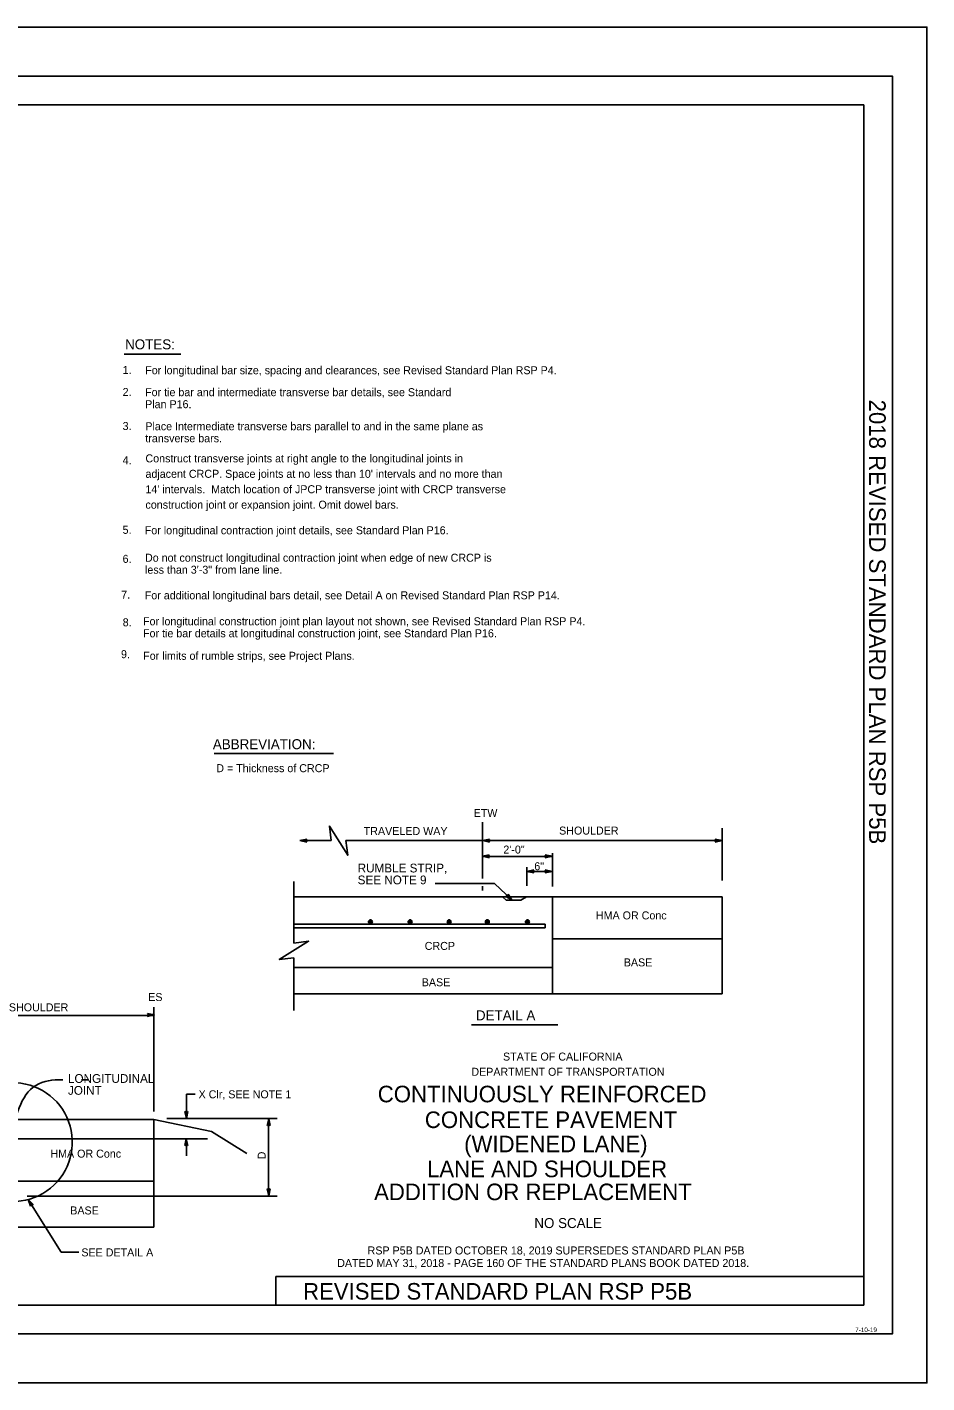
# Model space of a CAD drawing. Extents: x -893 to 867, y -474 to 712.
# Drawn here: x 79 to 867, y -474 to 712 of the extents above; entities that cross this region are included whole.
import ezdxf

# ---------------------------------------------------------------- set-up
doc = ezdxf.new("R2010")
doc.units = 0
for name, color, linetype in [('10 Sheet Format', 7, 'Continuous'), ('57 Undefined', 7, 'Continuous'), ('60 Nongeo Data', 7, 'Continuous')]:
    doc.layers.add(name, color=color, linetype=linetype)

msp = doc.modelspace()

# ---------------------------------------------------------------- linework, layer by layer
at = {"layer": '10 Sheet Format'}
for p, q in [((-863.5, 669), (836.5, 669)), ((836.5, 669), (836.5, -431)), ((-813.5, 644), (811.5, 644)), ((811.5, -406), (811.5, 644)), ((296.7, -381.1), (811.5, -381.1)), ((296.7, -406), (296.7, -381.1)), ((-813.5, -406), (811.5, -406)), ((-863.5, -431), (836.5, -431))]:
    msp.add_line(p, q, dxfattribs=at)
for points in [[(-893.5, -474), (866.5, -474), (866.5, 712), (-893.5, 712)], [(-863.5, -431), (836.5, -431), (836.5, 669), (-863.5, 669)]]:
    msp.add_lwpolyline(points, close=True, dxfattribs=at)
at = {"layer": '57 Undefined'}
for p, q in [((164.2, 426), (213.8, 426)), ((242.9, 76.4), (347.2, 76.4)), ((467.9, -160.9), (543.5, -160.9))]:
    msp.add_line(p, q, dxfattribs=at)
at = {"layer": '60 Nongeo Data'}
for p, q in [((477.6, 16.5), (477.6, -32.8)), ((317.9, 0.4), (323.9, 1.7)), ((323.9, -0.9), (317.9, 0.4)), ((317.9, 0.4), (317.9, 0.4)), ((318.3, 0.3), (345.3, 0.3)), ((319.3, 0.4), (323.7, 1.4)), ((323.7, -0.6), (319.3, 0.4)), ((320.7, 0.4), (323.5, 1)), ((323.5, -0.2), (320.7, 0.4)), ((322.1, 0.4), (323.3, 0.7)), ((323.3, 0.1), (322.1, 0.4)), ((323.9, 1.7), (323.1, 0.4)), ((323.1, 0.4), (323.9, -0.9)), ((323.9, 1.7), (323.9, 1.7)), ((358.1, 0.3), (392, 0.3)), ((392, 0.3), (687.4, 0.3)), ((477.8, 0.3), (483.8, 1.6)), ((483.8, -1), (477.8, 0.3)), ((477.8, 0.3), (477.8, 0.3)), ((483.5, -0.7), (479.1, 0.3)), ((479.2, 0.3), (483.5, 1.3)), ((480.5, 0.3), (483.3, 0.9)), ((483.3, -0.3), (480.5, 0.3)), ((481.9, 0.3), (483.1, 0.6)), ((483.1, 0), (481.9, 0.3)), ((483.8, 1.6), (483, 0.3)), ((483, 0.3), (483.8, -1)), ((483.8, 1.6), (483.8, 1.6)), ((682.2, 0.4), (681.4, 1.7)), ((681.4, 1.7), (681.4, 1.7)), ((681.4, 1.7), (687.4, 0.4)), ((687.4, 0.4), (681.4, -1)), ((681.4, -1), (682.2, 0.4)), ((681.6, 1.3), (686, 0.4)), ((686, 0.4), (681.7, -0.6)), ((684.7, 0.4), (681.8, -0.3)), ((681.9, 1), (684.7, 0.4)), ((682.1, 0.6), (683.3, 0.4)), ((683.3, 0.4), (682.1, 0.1)), ((687.4, 11.2), (687.4, -34.5)), ((687.4, 0.4), (687.4, 0.4)), ((323.9, -0.9), (323.9, -0.9)), ((483.8, -1), (483.8, -1)), ((538.9, -10.7), (538.9, -39.8)), ((681.4, -1), (681.4, -1)), ((477.6, -13.4), (483.6, -12.1)), ((483.6, -14.8), (477.6, -13.4)), ((477.6, -13.4), (477.6, -13.4)), ((477.6, -13.5), (538.9, -13.5)), ((479, -13.4), (483.4, -12.5)), ((483.4, -14.4), (479, -13.4)), ((480.4, -13.4), (483.2, -12.8)), ((483.1, -14.1), (480.4, -13.4)), ((481.7, -13.4), (482.9, -13.2)), ((483, -13.7), (481.7, -13.4)), ((483.6, -12.1), (482.8, -13.4)), ((482.8, -13.4), (483.6, -14.8)), ((483.6, -12.1), (483.6, -12.1)), ((483.6, -14.8), (483.6, -14.8)), ((516.5, -22.8), (516.5, -39.2)), ((538.7, -13.4), (532.6, -14.8)), ((533.5, -13.4), (532.6, -12.1)), ((532.6, -12.1), (532.6, -12.1)), ((532.6, -12.1), (538.7, -13.4)), ((532.6, -14.8), (533.5, -13.4)), ((532.6, -14.8), (532.6, -14.8)), ((532.9, -12.5), (537.3, -13.4)), ((537.3, -13.4), (532.9, -14.4)), ((533.1, -12.8), (535.9, -13.4)), ((535.9, -13.4), (533.1, -14.1)), ((533.3, -13.2), (534.5, -13.4)), ((534.5, -13.4), (533.3, -13.7)), ((538.7, -13.4), (538.7, -13.4)), ((312.6, -55.6), (312.6, -35.4)), ((516.5, -26.6), (522.5, -25.2)), ((516.5, -26.6), (538.9, -26.6)), ((522.5, -27.9), (516.5, -26.6)), ((516.5, -26.6), (516.5, -26.6)), ((517.9, -26.6), (522.3, -25.6)), ((522.3, -27.5), (517.9, -26.6)), ((519.3, -26.6), (522.1, -25.9)), ((522.1, -27.2), (519.3, -26.6)), ((520.7, -26.6), (521.9, -26.3)), ((521.9, -26.8), (520.7, -26.6)), ((522.5, -25.2), (521.7, -26.6)), ((521.7, -26.6), (522.5, -27.9)), ((522.5, -25.2), (522.5, -25.2)), ((522.5, -27.9), (522.5, -27.9)), ((538.7, -26.6), (532.6, -27.9)), ((533.5, -26.6), (532.6, -25.2)), ((532.6, -25.2), (532.6, -25.2)), ((532.6, -25.2), (538.7, -26.6)), ((532.6, -27.9), (533.5, -26.6)), ((532.6, -27.9), (532.6, -27.9)), ((532.9, -25.6), (537.3, -26.6)), ((537.3, -26.6), (532.9, -27.5)), ((533.1, -25.9), (535.9, -26.6)), ((535.9, -26.6), (533.1, -27.2)), ((533.3, -26.3), (534.5, -26.6)), ((534.5, -26.6), (533.3, -26.8)), ((538.7, -26.6), (538.7, -26.6)), ((477.6, -39.4), (477.6, -43.4)), ((312.6, -48.9), (687.4, -48.9)), ((312.6, -89.3), (312.6, -55.4)), ((495.1, -48.9), (498.4, -51.8)), ((498.4, -51.8), (511.3, -51.8)), ((511.3, -51.8), (516.3, -48.9)), ((538.9, -48.9), (538.9, -133.8)), ((687.4, -48.9), (687.4, -133.8)), ((312.6, -72.8), (532.4, -72.8)), ((312.6, -76), (532.4, -76)), ((532.4, -76), (532.4, -72.8)), ((538.9, -85.7), (687.4, -85.7)), ((312.6, -129.2), (312.6, -102.1)), ((312.6, -110.7), (538.9, -110.7)), ((312.6, -148.4), (312.6, -129.2)), ((312.6, -133.8), (687.4, -133.8)), ((2, -152.7), (190.1, -152.7)), ((106.5, -152.7), (106.5, -152.7)), ((184.5, -150.9), (184.5, -150.9)), ((184.5, -153.5), (184.5, -153.5)), ((190.1, -145.4), (190.1, -236.5)), ((190.5, -152.2), (190.5, -152.2)), ((126.8, -208.9), (132.7, -208.9)), ((218.5, -221.5), (218.5, -242.9)), ((218.5, -221.5), (226.3, -221.5)), ((218.5, -242.7), (217.2, -236.7)), ((217.2, -236.7), (217.2, -236.7)), ((217.2, -236.7), (218.5, -237.5)), ((218.5, -241.4), (217.6, -237)), ((218.5, -240), (217.9, -237.2)), ((218.5, -237.5), (219.9, -236.7)), ((219.9, -236.7), (218.5, -242.7)), ((219.5, -237), (218.5, -241.4)), ((219.2, -237.2), (218.5, -240)), ((219.9, -236.7), (219.9, -236.7)), ((-213.2, -243.5), (190, -243.5)), ((190, -243.5), (190, -337.7)), ((190, -243.5), (240.5, -254.2)), ((201.5, -242.9), (298, -242.9)), ((218.5, -238.6), (218.3, -237.4)), ((218.8, -237.4), (218.5, -238.6)), ((218.5, -242.7), (218.5, -242.7)), ((289.2, -249), (290.6, -243)), ((290.6, -248.2), (289.2, -249)), ((289.2, -249), (289.2, -249)), ((289.6, -248.8), (290.6, -244.4)), ((290, -248.6), (290.6, -245.8)), ((290.3, -248.4), (290.6, -247.2)), ((290.5, -310.7), (290.5, -242.9)), ((290.6, -243), (290.6, -243)), ((290.6, -243), (291.9, -249)), ((290.6, -244.4), (291.6, -248.8)), ((290.6, -245.8), (291.2, -248.6)), ((290.6, -247.2), (290.8, -248.4)), ((291.9, -249), (290.6, -248.2)), ((291.9, -249), (291.9, -249)), ((56, -260.5), (236.9, -260.5)), ((217.1, -266.5), (218.4, -260.5)), ((218.4, -260.5), (218.4, -260.5)), ((218.4, -260.5), (219.7, -266.5)), ((218.5, -260.5), (218.5, -275.3)), ((240.5, -254.2), (271.3, -273.3)), ((218.4, -265.7), (217.1, -266.5)), ((217.1, -266.5), (217.1, -266.5)), ((217.4, -266.3), (218.4, -261.9)), ((217.8, -266), (218.4, -263.2)), ((218.1, -265.9), (218.4, -264.6)), ((218.4, -261.9), (219.4, -266.2)), ((218.4, -263.2), (219, -266.1)), ((218.4, -264.6), (218.7, -265.8)), ((219.7, -266.5), (218.4, -265.7)), ((219.7, -266.5), (219.7, -266.5)), ((70, -297.7), (190, -297.7)), ((290.6, -310.3), (289.2, -304.3)), ((289.2, -304.3), (289.2, -304.3)), ((289.2, -304.3), (290.6, -305.1)), ((290.6, -308.9), (289.6, -304.5)), ((290.6, -307.5), (290, -304.7)), ((290.6, -306.1), (290.3, -304.9)), ((290.6, -305.1), (291.9, -304.3)), ((291.9, -304.3), (290.6, -310.3)), ((291.6, -304.5), (290.6, -308.9)), ((291.2, -304.7), (290.6, -307.5)), ((290.9, -304.9), (290.6, -306.1)), ((291.9, -304.3), (291.9, -304.3)), ((79.2, -310.7), (298, -310.7)), ((80, -313.7), (80, -313.7)), ((80, -313.7), (108.8, -359.6)), ((82, -319.5), (82, -319.5)), ((84.3, -318.1), (84.3, -318.1)), ((290.6, -310.3), (290.6, -310.3)), ((-502.6, -337.7), (190, -337.7)), ((108.8, -359.6), (124.5, -359.6))]:
    msp.add_line(p, q, dxfattribs=at)
for points in [[(358.1, 0.3), (359.7, -12.5), (343.7, 13.1), (345.3, 0.3)], [(503.4, -51.6), (488.1, -37.2), (436.1, -37.2)], [(312.6, -89.3), (325.4, -87.7), (299.8, -103.7), (312.6, -102.1)]]:
    msp.add_lwpolyline(points, dxfattribs=at)
for points in [[(500, -46.6), (503.4, -51.6), (498.2, -48.5), (498.6, -48.4), (502.4, -50.7), (499.9, -47), (499.9, -47.4), (501.4, -49.8), (499, -48.3), (499.4, -48.2), (500.5, -48.8), (499.8, -47.8), (499.7, -48.1), (498.2, -48.5), (499.7, -48.1)], [(184.5, -150.9), (190.5, -152.2), (184.5, -153.5), (184.8, -153.2), (189.2, -152.2), (184.8, -151.2), (185, -151.6), (187.8, -152.2), (185, -152.8), (185.2, -152.5), (186.4, -152.2), (185.2, -151.9), (185.3, -152.2), (184.5, -153.5), (185.3, -152.2)], [(82, -319.5), (80, -313.7), (84.3, -318.1), (83.9, -318.1), (80.7, -314.9), (82.2, -319.1), (82.4, -318.8), (81.4, -316.1), (83.4, -318.1), (83, -318.1), (82.2, -317.2), (82.6, -318.4), (82.7, -318.1), (84.3, -318.1), (82.7, -318.1)]]:
    msp.add_lwpolyline(points, close=True, dxfattribs=at)
for centre, radius in [((379.6, -70.7), 1.72), ((379.6, -70.7), 1.29), ((379.6, -70.7), 0.86), ((379.6, -70.7), 0.43), ((414.3, -70.7), 1.72), ((414.3, -70.7), 1.29), ((414.3, -70.7), 0.86), ((414.3, -70.7), 0.43), ((448.5, -70.7), 1.72), ((448.5, -70.7), 1.29), ((448.5, -70.7), 0.86), ((448.5, -70.7), 0.43), ((481.9, -70.7), 1.72), ((481.9, -70.7), 1.29), ((481.9, -70.7), 0.86), ((481.9, -70.7), 0.43), ((517, -70.7), 1.72), ((517, -70.7), 1.29), ((517, -70.7), 0.86), ((517, -70.7), 0.43)]:
    msp.add_circle(centre, radius, dxfattribs=at)
msp.add_arc((66.7, -263.4), 52, 233.5831, 86.7558, dxfattribs=at)
msp.add_spline([(70, -239.5), (82.2, -217.3), (103.6, -208.9), (110.3, -208.9)], degree=3, dxfattribs=at)

# ---------------------------------------------------------------- texts
at = {"layer": '10 Sheet Format'}
msp.add_text('2018 REVISED STANDARD PLAN RSP P5B', height=14.5, rotation=270, dxfattribs=at).set_placement((816, 386.1))
for s, height, p in [('STATE OF CALIFORNIA', 7, (495.6, -192.1)), ('DEPARTMENT OF TRANSPORTATION', 7, (467.9, -205.4)), ('CONTINUOUSLY REINFORCED', 14.5, (386, -228.6)), ('CONCRETE PAVEMENT', 14.5, (427.2, -251.1)), ('(WIDENED LANE)', 14.5, (461.6, -272.3)), ('LANE AND SHOULDER', 14.5, (429.1, -294.1)), (' ADDITION OR REPLACEMENT', 14.5, (377.4, -314.2)), ('NO SCALE', 8.75, (523, -338.6)), ('RSP P5B DATED OCTOBER 18, 2019 SUPERSEDES STANDARD PLAN P5B', 7, (377.1, -361.7)), ('DATED MAY 31, 2018 - PAGE 160 OF THE STANDARD PLANS BOOK DATED 2018.', 7, (350.5, -372.7)), ('REVISED STANDARD PLAN RSP P5B', 14.5, (320.6, -401.2)), ('7-10-19', 4, (803.8, -429.6))]:
    msp.add_text(s, height=height, dxfattribs=at).set_placement(p)
at = {"layer": '57 Undefined'}
for s, height, p in [('NOTES:', 8.75, (164.9, 430.1)), ('1.', 7, (162.7, 408.5)), ('For longitudinal bar size, spacing and clearances, see Revised Standard Plan RSP P4.', 7, (182.5, 408.3)), ('2.', 7, (162.7, 389.3)), ('For tie bar and intermediate transverse bar details, see Standard', 7, (182.4, 389.1)), ('Plan P16.', 7, (182.4, 378.6)), ('3.', 7, (162.7, 359.5)), ('transverse bars.', 7, (182.6, 348.8)), ('Place Intermediate transverse bars parallel to and in the same plane as', 7, (182.6, 359.3)), ('4.', 7, (162.7, 329.6)), ('Construct transverse joints at right angle to the longitudinal joints in', 7, (182.7, 331.2)), ("adjacent CRCP. Space joints at no less than 10' intervals and no more than", 7, (182.7, 317.7)), ("14' intervals.  Match location of JPCP transverse joint with CRCP transverse", 7, (182.7, 304.2)), ('construction joint or expansion joint. Omit dowel bars.', 7, (182.7, 290.7)), ('5.', 7, (162.7, 268.7)), ('For longitudinal contraction joint details, see Standard Plan P16.', 7, (182.1, 268.3)), ('6.', 7, (162.7, 243.3)), ('Do not construct longitudinal contraction joint when edge of new CRCP is', 7, (182.3, 244.3)), ('less than 3\'-3" from lane line.', 7, (182.3, 233.8)), ('7.', 7, (161.5, 212)), ('For additional longitudinal bars detail, see Detail A on Revised Standard Plan RSP P14.', 7, (182.1, 211.4)), ('8.', 7, (162.8, 187.8)), ('For longitudinal construction joint plan layout not shown, see Revised Standard Plan RSP P4.', 7, (180.6, 188.7)), ('For tie bar details at longitudinal construction joint, see Standard Plan P16.', 7, (180.6, 178.2)), ('9.', 7, (161.3, 159.9)), ('For limits of rumble strips, see Project Plans.', 7, (180.7, 158.5)), ('D = Thickness of CRCP', 7, (244.7, 60.2)), ('BASE', 7, (116.9, -326.7))]:
    msp.add_text(s, height=height, dxfattribs=at).set_placement(p)
at = {"layer": '60 Nongeo Data'}
for s, height, p in [('ABBREVIATION:', 8.75, (241.7, 80.3)), ('ETW', 7, (469.9, 21)), ('TRAVELED WAY', 7, (373.7, 5.2)), ('SHOULDER', 7, (544.7, 5.6)), ('2\'-0"', 7, (495.9, -11)), ('RUMBLE STRIP,', 7.649, (368.4, -27.5)), ('6"', 7, (523, -25.6)), ('SEE NOTE 9', 7.65, (368.4, -37.9)), ('HMA OR Conc', 7, (576.9, -68.6)), ('CRCP', 7, (427.1, -95.3)), ('BASE', 7, (601.3, -109.7)), ('BASE', 7, (424.5, -127.1)), ('SHOULDER', 7, (63.2, -149)), ('ES', 7, (185.1, -140)), ('DETAIL A', 8.75, (471.9, -156.9)), ('LONGITUDINAL', 7.649, (114.9, -211.6)), ('JOINT', 7.65, (114.9, -222)), ('X Clr, SEE NOTE 1', 7, (229.2, -225.1)), ('HMA OR Conc', 7, (99.5, -277)), ('SEE DETAIL A', 7, (126.6, -363.4))]:
    msp.add_text(s, height=height, dxfattribs=at).set_placement(p)
msp.add_text('D', height=7, rotation=90, dxfattribs=at).set_placement((287.9, -278.5))

doc.saveas('drawing.dxf')
